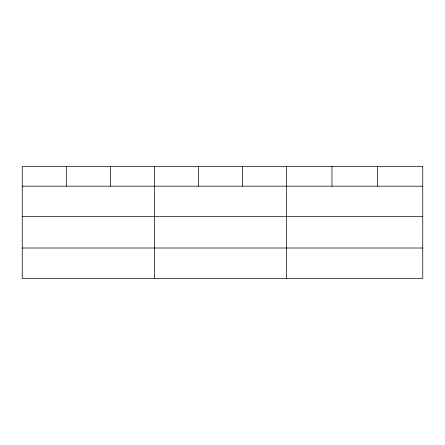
<?xml version="1.0" encoding="UTF-8"?>
<svg xmlns="http://www.w3.org/2000/svg" width="445" height="445" viewBox="0 0 445 445"><rect width="100%" height="100%" fill="white"/><g stroke="black" fill="none" stroke-linecap="round" stroke-linejoin="round"><path stroke-width="0.67" d="M22.25 186.188L422.75 186.188M22.25 216.643L422.75 216.643M22.25 248.015L422.75 248.015M377.36 166.536L377.36 186.188M331.97 166.536L331.97 186.188M286.58 166.536L286.58 278.464M242.525 166.536L242.525 186.188M198.47 166.536L198.47 186.188M154.415 166.536L154.415 278.464M110.36 166.536L110.36 186.188M66.305 166.536L66.305 186.188M422.75 166.536L22.25 166.536L22.25 278.464L422.75 278.464L422.75 166.536"/></g></svg>
